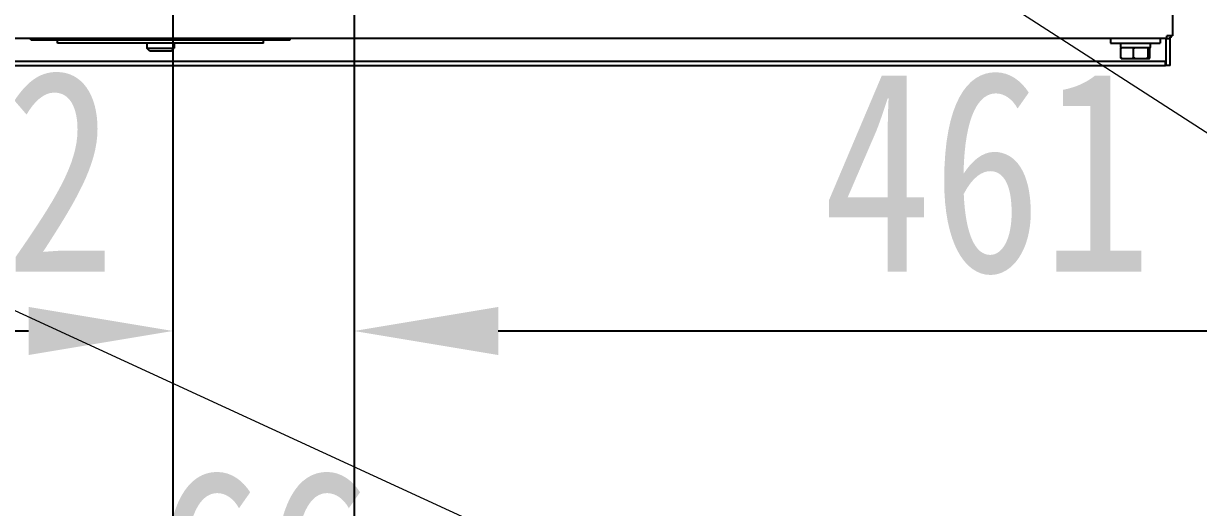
# Model space of a CAD drawing. Extents: x 59521 to 184406, y -1257 to 56672.
# Drawn here: x 69406.9 to 69834.7, y 8832.7 to 9009 of the extents above; entities that cross this region are included whole.
import ezdxf

# ---------------------------------------------------------------- set-up
doc = ezdxf.new("R2010")
doc.units = 0
doc.header["$MEASUREMENT"] = 0
doc.header["$PDMODE"] = 2
doc.header["$PDSIZE"] = 0.2
doc.layers.get('0').update_dxf_attribs({"linetype": 'CONTINUOUS'})
doc.layers.get('DEFPOINTS').update_dxf_attribs({"linetype": 'CONTINUOUS'})
for name, color, linetype in [('2401-01089_0', 7, 'CONTINUOUS'), ('2401-01144-S-M6-16HWM_0', 7, 'CONTINUOUS'), ('4208-10637_0', 7, 'CONTINUOUS'), ('4208-10658_0', 7, 'CONTINUOUS'), ('4215-12649_2_1_0', 7, 'CONTINUOUS'), ('4215-12657_0', 7, 'CONTINUOUS')]:
    doc.layers.add(name, color=color, linetype=linetype)
doc.layers.add('THICK', color=7, linetype='CONTINUOUS', lineweight=0)
doc.styles.get("Standard").update_dxf_attribs({"font": '', "height": 60})
doc.styles.add('仿宋', font='', dxfattribs={"width": 0.8})
doc.styles.get('Standard').set_extended_font_data('SimSun')
doc.styles.get('仿宋').set_extended_font_data('SimSun')
doc.dimstyles.new('12倍', dxfattribs={"dimscale": 21, "dimtxt": 3.5, "dimasz": 2.5, "dimexe": 1.5, "dimexo": 0, "dimgap": 1, "dimtad": 1, "dimtoh": 1, "dimdsep": 46, "dimtxsty": '仿宋', "dimcen": 2.5, "dimdle": 5, "dimclrd": 4, "dimclre": 4, "dimclrt": 3, "dimadec": 0, "dimazin": 0, "dimtfac": 1, "dimtmove": 0, "dimatfit": 3, "dimfxl": 1, "dimtolj": 1, "dimarcsym": 0})
doc.dimstyles.new('DJ', dxfattribs={"dimtxt": 75, "dimasz": 75, "dimexe": 20, "dimexo": 0, "dimgap": 20, "dimtad": 1, "dimdec": 1, "dimtxsty": 'Standard', "dimcen": 10, "dimclrd": 95, "dimclre": 95, "dimclrt": 95, "dimadec": 0, "dimazin": 0, "dimtfac": 1, "dimtdec": 1, "dimtmove": 1, "dimatfit": 3, "dimfxl": 1, "dimlwd": 13, "dimlwe": 15, "dimarcsym": 0})

# ---------------------------------------------------------------- blocks, each defined once
blk = doc.blocks.new('ju7888')
at = {"layer": '2401-01089_0', "color": 87, "linetype": 'Continuous'}
for p, q in [((281.79, -1320.98), (281.79, -1322.78)), ((291.79, -1320.98), (291.79, -1322.78)), ((282.79, -1323.78), (281.79, -1322.78)), ((281.79, -1322.78), (291.79, -1322.78)), ((282.79, -1323.78), (290.79, -1323.78)), ((290.79, -1323.78), (291.79, -1322.78))]:
    blk.add_line(p, q, dxfattribs=at)
at = {"layer": '2401-01144-S-M6-16HWM_0', "color": 87, "linetype": 'Continuous'}
for p, q in [((632.79, -1319.28), (632.79, -1320.88)), ((632.79, -1320.88), (650.79, -1320.88)), ((636.44, -1320.88), (636.44, -1322.48)), ((647.14, -1320.88), (647.14, -1322.48)), ((650.79, -1319.28), (650.79, -1320.88)), ((636.44, -1322.48), (647.14, -1322.48)), ((636.51, -1326.18), (636.51, -1322.78)), ((641.18, -1326.18), (641.18, -1322.78)), ((646.45, -1326.18), (646.45, -1322.78)), ((647.07, -1326.18), (647.07, -1322.78)), ((636.58, -1326.48), (647, -1326.48))]:
    blk.add_line(p, q, dxfattribs=at)
for points, knots in [([(636.58, -1322.48), (636.57, -1322.5), (636.55, -1322.6), (636.53, -1322.7), (636.51, -1322.78)], [0, 0, 0, 0, 0.234726, 1, 1, 1, 1]), ([(636.58, -1326.48), (636.57, -1326.45), (636.55, -1326.35), (636.53, -1326.25), (636.51, -1326.18)], [0, 0, 0, 0, 0.234726, 1, 1, 1, 1]), ([(646.45, -1322.78), (646.46, -1322.75), (646.48, -1322.65), (646.5, -1322.55), (646.52, -1322.48)], [0, 0, 0, 0, 0.264569, 1, 1, 1, 1]), ([(646.45, -1326.18), (646.46, -1326.2), (646.48, -1326.3), (646.5, -1326.4), (646.52, -1326.48)], [0, 0, 0, 0, 0.264569, 1, 1, 1, 1]), ([(647, -1322.48), (647, -1322.5), (647.03, -1322.6), (647.05, -1322.7), (647.07, -1322.78)], [0, 0, 0, 0, 0.234726, 1, 1, 1, 1]), ([(647, -1326.48), (647, -1326.45), (647.03, -1326.35), (647.05, -1326.25), (647.07, -1326.18)], [0, 0, 0, 0, 0.234726, 1, 1, 1, 1])]:
    blk.add_open_spline(points, degree=3, knots=knots, dxfattribs=at)
for points in [[(636.51, -1322.78), (636.68, -1322.67), (636.86, -1322.57), (637.04, -1322.48)], [(636.51, -1326.18), (636.68, -1326.28), (636.86, -1326.38), (637.04, -1326.48)], [(640.64, -1322.48), (640.82, -1322.57), (641, -1322.67), (641.18, -1322.78)], [(640.64, -1326.48), (640.82, -1326.38), (641, -1326.28), (641.18, -1326.18)], [(641.18, -1322.78), (641.37, -1322.67), (641.57, -1322.57), (641.78, -1322.48)], [(641.18, -1326.18), (641.37, -1326.28), (641.57, -1326.38), (641.78, -1326.48)], [(645.85, -1322.48), (646.06, -1322.57), (646.26, -1322.67), (646.45, -1322.78)], [(645.85, -1326.48), (646.06, -1326.38), (646.26, -1326.28), (646.45, -1326.18)]]:
    blk.add_open_spline(points, degree=3, dxfattribs=at)
at = {"layer": '4208-10637_0', "color": 87, "linetype": 'Continuous'}
for p, q in [((249.29, -1320.98), (249.29, -1319.78)), ((324.29, -1320.98), (249.29, -1320.98)), ((324.29, -1320.98), (324.29, -1319.78))]:
    blk.add_line(p, q, dxfattribs=at)
at = {"layer": '4208-10658_0', "color": 87, "linetype": 'Continuous'}
for p, q in [((239.59, -1319.78), (239.59, -1319.28)), ((239.59, -1319.78), (333.99, -1319.78)), ((333.99, -1319.78), (333.99, -1319.28))]:
    blk.add_line(p, q, dxfattribs=at)
at = {"layer": '4215-12649_2_1_0', "color": 87, "linetype": 'Continuous'}
for p, q in [((652.99, -1329.03), (652.99, -1319.28)), ((654.49, -1329.03), (654.49, -1318.87)), ((35.57, -1329.03), (652.79, -1329.03)), ((35.89, -1327.53), (652.79, -1327.53)), ((652.79, -1327.53), (652.79, -1327.33)), ((652.79, -1329.03), (652.79, -1327.53)), ((652.99, -1329.03), (652.79, -1329.03)), ((654.49, -1329.03), (652.99, -1329.03))]:
    blk.add_line(p, q, dxfattribs=at)
at = {"layer": '4215-12657_0', "color": 87, "linetype": 'Continuous'}
for p, q in [((655.29, -1309.28), (655.29, -1318.28)), ((653.29, -1319.28), (-78.71, -1319.28)), ((653.29, -1319.28), (653.29, -1318.28)), ((655.29, -1318.28), (653.29, -1318.28))]:
    blk.add_line(p, q, dxfattribs=at)
blk.add_arc((653.29, -1317.28), 2, 270, 330, dxfattribs=at)
blk = doc.blocks.new('*D186')
at = {"color": 4, "linetype": 'Continuous', "lineweight": -2, "transparency": 16777216}
for p, q in [((69299.24, 9143.53), (69299.24, 8865.5)), ((69461.24, 9143.53), (69461.24, 8865.5)), ((69351.74, 8897), (69408.74, 8897))]:
    blk.add_line(p, q, dxfattribs=at)
at = {"color": 4, "transparency": 16777216}
for points in [[(69351.74, 8905.75), (69351.74, 8888.25), (69299.24, 8897)], [(69408.74, 8905.75), (69408.74, 8888.25), (69461.24, 8897)]]:
    blk.add_solid(points, dxfattribs=at)
at = {"layer": 'DEFPOINTS', "color": 0, "transparency": 16777216}
for p in [(69299.24, 9143.53), (69461.24, 9143.53), (69461.24, 8897)]:
    blk.add_point(p, dxfattribs=at)
at = {"color": 3, "transparency": 16777216, "insert": (69380.24, 8954.75), "char_height": 73.5, "attachment_point": 5, "style": '仿宋'}
blk.add_mtext('\\A1;162', dxfattribs=at)
blk = doc.blocks.new('*D187')
at = {"color": 4, "linetype": 'Continuous', "lineweight": -2, "transparency": 16777216}
for p, q in [((69461.24, 9143.53), (69461.24, 8719.97)), ((69527.24, 9143.53), (69527.24, 8719.97)), ((69408.74, 8751.47), (69356.24, 8751.47)), ((69461.24, 8751.47), (69527.24, 8751.47)), ((69579.74, 8751.47), (69632.24, 8751.47))]:
    blk.add_line(p, q, dxfattribs=at)
at = {"color": 4, "transparency": 16777216}
for points in [[(69408.74, 8760.22), (69408.74, 8742.72), (69461.24, 8751.47)], [(69579.74, 8760.22), (69579.74, 8742.72), (69527.24, 8751.47)]]:
    blk.add_solid(points, dxfattribs=at)
at = {"layer": 'DEFPOINTS', "color": 0, "transparency": 16777216}
for p in [(69461.24, 9143.53), (69527.24, 9143.53), (69527.24, 8751.47)]:
    blk.add_point(p, dxfattribs=at)
at = {"color": 3, "transparency": 16777216, "insert": (69494.24, 8809.22), "char_height": 73.5, "attachment_point": 5, "style": '仿宋'}
blk.add_mtext('\\A1;66', dxfattribs=at)
blk = doc.blocks.new('*D188')
at = {"color": 4, "linetype": 'Continuous', "lineweight": -2, "transparency": 16777216}
for p, q in [((69527.24, 9144.11), (69527.24, 8865.5)), ((69988.24, 9144.11), (69988.24, 8865.5)), ((69579.74, 8897), (69935.74, 8897))]:
    blk.add_line(p, q, dxfattribs=at)
at = {"color": 4, "transparency": 16777216}
for points in [[(69579.74, 8905.75), (69579.74, 8888.25), (69527.24, 8897)], [(69935.74, 8905.75), (69935.74, 8888.25), (69988.24, 8897)]]:
    blk.add_solid(points, dxfattribs=at)
at = {"layer": 'DEFPOINTS', "color": 0, "transparency": 16777216}
for p in [(69527.24, 9144.11), (69988.24, 9144.11), (69988.24, 8897)]:
    blk.add_point(p, dxfattribs=at)
at = {"color": 3, "transparency": 16777216, "insert": (69757.74, 8954.75), "char_height": 73.5, "attachment_point": 5, "style": '仿宋'}
blk.add_mtext('\\A1;461', dxfattribs=at)

msp = doc.modelspace()

# ---------------------------------------------------------------- block references
msp.add_blockref('ju7888', (69169.951, 10322.733))

# ---------------------------------------------------------------- dimensions: what is measured, and where the dimension line sits
for base, p1, p2, picture, middle in [((69461.239, 8896.997), (69299.239, 9143.527), (69461.239, 9143.527), '*D186', (69380.239, 8954.747)), ((69988.239, 8896.997), (69527.239, 9144.107), (69988.239, 9144.107), '*D188', (69757.739, 8954.747))]:
    dim = msp.add_linear_dim(base=base, p1=p1, p2=p2, dimstyle='12倍')
    dim.commit()
    dim.dimension.update_dxf_attribs({"geometry": picture, "text_midpoint": middle})
dim = msp.add_linear_dim(base=(69527.239, 8751.474), p1=(69461.239, 9143.527), p2=(69527.239, 9143.527), dimstyle='12倍')
dim.commit()
dim.dimension.update_dxf_attribs({"geometry": '*D187', "text_midpoint": (69494.239, 8751.474), "dimtype": 160})

# ---------------------------------------------------------------- leaders
at = {"layer": 'THICK', "lineweight": -3}
for points in [[(69474.821, 9203.372), (71265.16, 8048.241)], [(68754.607, 9203.02), (71265.16, 8048.241)]]:
    msp.add_leader(points, dimstyle='DJ', override={"dimtad": 0, "dimfxl": 1.25, "dimarcsym": 1}, dxfattribs=at)

doc.saveas('drawing.dxf')
